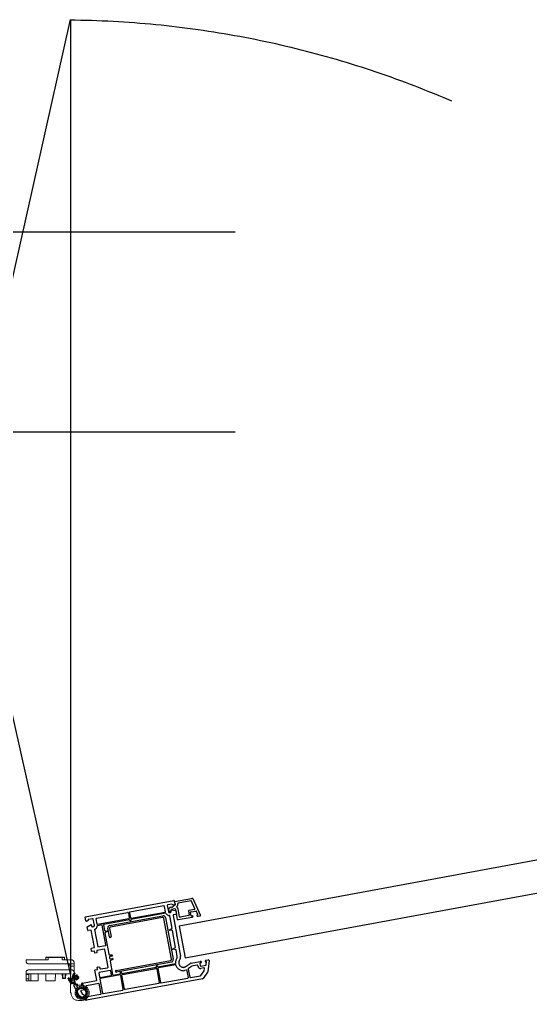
# Model space of a CAD drawing. Header units: millimetres. Extents: x 7294529 to 7346664, y 234399 to 276449.
# Drawn here: x 7326476 to 7326910, y 250632 to 251465 of the extents above; entities that cross this region are included whole.
import ezdxf
from ezdxf.xclip import XClip

# ---------------------------------------------------------------- set-up
doc = ezdxf.new("R2010")
doc.units = ezdxf.units.MM
doc.header["$LTSCALE"] = 100
doc.header["$XCLIPFRAME"] = 2
doc.linetypes.add('U-59C-EX$0$CEN', pattern=[62, 60, -1, 0, -1])
doc.linetypes.add('U-59C-EX$0$DASHDOTX2', pattern=[2, 1, -0.5, 0, -0.5])
for name, color, linetype in [('BP', 7, 'Continuous'), ('U-59C-EX$0$C-DOOR', 1, 'Continuous'), ('U-59C-EX$0$CEN', 1, 'U-59C-EX$0$CEN'), ('U-59C-EX$0$DOR', 4, 'Continuous')]:
    doc.layers.add(name, color=color, linetype=linetype)
doc.layers.add('U-59C-EX$0$MC', color=152, linetype='Continuous', plot=False)

# ---------------------------------------------------------------- blocks, each defined once
blk = doc.blocks.new('U-59C-EX$0$S')
at = {"color": 8, "linetype": 'Continuous', "lineweight": 15}
for points in [[(4572.41, 3710.63, 1), (4559.41, 3710.63)], [(4565.91, 3701.79, 0.435502), (4572.41, 3707.63)], [(4540.91, 3704.43, 0.439227), (4537.91, 3701.79)], [(4544.41, 3701.29, 0.085164), (4543.41, 3701.11)], [(4549.41, 3704.43, 0.439227), (4546.41, 3701.79)], [(4557.41, 3704.43, 0.446334), (4559.41, 3706.13)], [(4565.61, 3701.29, 0.414214), (4565.91, 3701.59)], [(4535.91, 3696.23, 0.414214), (4535.61, 3695.93)], [(4553.91, 3696.82, 0.409111), (4553.62, 3697.12)], [(4553.62, 3694.35, 0.409111), (4553.91, 3694.65)], [(4535.61, 3680.63, 0.414214), (4535.91, 3680.33)], [(4541.25, 3665.17, 0.116434), (4541.41, 3665.84)], [(4546.41, 3665.84, 0.116434), (4546.57, 3665.17)], [(4539.48, 3663.49, 0.284079), (4540.83, 3664.32)], [(4547, 3664.32, 0.284079), (4548.34, 3663.49)]]:
    blk.add_lwpolyline(points, format="xyb", dxfattribs=at)
for points in [[(4559.41, 3706.13), (4559.41, 3710.63)], [(4572.41, 3710.63), (4572.41, 3707.63)], [(4537.91, 3694.23), (4537.91, 3701.79)], [(4540.91, 3704.43), (4541.41, 3704.43)], [(4541.41, 3704.43), (4541.41, 3665.84)], [(4543.41, 3704.43), (4541.41, 3704.43)], [(4541.41, 3698.29), (4541.41, 3698.35), (4541.41, 3698.41), (4541.42, 3698.47), (4541.42, 3698.54), (4541.43, 3698.6), (4541.44, 3698.66), (4541.44, 3698.72), (4541.45, 3698.78), (4541.46, 3698.85), (4541.48, 3698.91), (4541.49, 3698.97), (4541.51, 3699.03), (4541.52, 3699.09), (4541.54, 3699.15), (4541.56, 3699.22), (4541.58, 3699.28), (4541.6, 3699.34), (4541.63, 3699.4), (4541.65, 3699.46), (4541.68, 3699.52), (4541.7, 3699.58), (4541.73, 3699.64), (4541.76, 3699.7), (4541.8, 3699.75), (4541.83, 3699.81), (4541.86, 3699.87), (4541.9, 3699.93), (4541.94, 3699.98), (4541.98, 3700.04), (4542.02, 3700.1), (4542.06, 3700.15), (4542.11, 3700.21), (4542.15, 3700.26), (4542.2, 3700.31), (4542.25, 3700.37), (4542.3, 3700.42), (4542.35, 3700.47), (4542.41, 3700.52), (4542.46, 3700.57), (4542.52, 3700.62), (4542.58, 3700.66), (4542.64, 3700.71), (4542.7, 3700.75), (4542.77, 3700.8), (4542.84, 3700.84), (4542.9, 3700.88), (4542.97, 3700.91), (4543.04, 3700.95), (4543.12, 3700.98), (4543.19, 3701.02), (4543.26, 3701.05), (4543.34, 3701.08), (4543.41, 3701.11)], [(4541.81, 3704.43), (4543.31, 3704.43)], [(4558.47, 3704.43), (4543.31, 3704.43)], [(4543.41, 3701.11), (4543.41, 3704.43)], [(4543.41, 3704.43), (4549.41, 3704.43)], [(4546.41, 3701.29), (4544.41, 3701.29)], [(4546.41, 3665.84), (4546.41, 3701.79)], [(4549.41, 3704.43), (4557.41, 3704.43)], [(4549.91, 3701.29), (4549.91, 3663.49)], [(4565.61, 3701.29), (4549.91, 3701.29)], [(4565.91, 3701.79), (4565.91, 3701.59)], [(4535.61, 3695.93), (4535.61, 3694.23)], [(4535.61, 3694.23), (4535.91, 3694.23)], [(4535.61, 3694.23), (4535.61, 3682.33)], [(4537.91, 3696.23), (4535.91, 3696.23)], [(4535.91, 3694.23), (4535.91, 3696.23)], [(4535.91, 3694.23), (4537.91, 3694.23)], [(4535.91, 3682.33), (4535.91, 3694.23)], [(4553.62, 3697.12), (4549.91, 3697.19)], [(4549.91, 3696.69), (4553.64, 3696.62)], [(4553.64, 3694.85), (4549.91, 3694.79)], [(4549.91, 3694.29), (4553.62, 3694.35)], [(4553.64, 3696.62), (4553.64, 3694.85)], [(4553.64, 3696.62), (4553.91, 3696.62)], [(4553.64, 3694.85), (4553.91, 3694.85)], [(4553.91, 3696.62), (4553.91, 3696.82)], [(4553.91, 3694.85), (4553.91, 3696.62)], [(4553.91, 3694.65), (4553.91, 3694.85)], [(4535.61, 3682.33), (4535.91, 3682.33)], [(4535.61, 3682.33), (4535.61, 3680.63)], [(4537.91, 3682.33), (4535.91, 3682.33)], [(4535.91, 3680.33), (4535.91, 3682.33)], [(4537.91, 3663.49), (4537.91, 3682.33)], [(4549.91, 3688.36), (4555.91, 3688.26)], [(4555.91, 3680.32), (4555.91, 3688.26)], [(4535.91, 3680.33), (4537.91, 3680.33)], [(4555.91, 3680.32), (4549.91, 3680.21)], [(4549.91, 3673.86), (4555.91, 3673.76)], [(4555.91, 3667.44), (4555.91, 3673.76)], [(4555.91, 3667.44), (4555.56, 3667.45), (4555.21, 3667.45), (4554.85, 3667.46), (4554.5, 3667.46), (4554.15, 3667.47), (4553.79, 3667.47), (4553.44, 3667.47), (4553.09, 3667.48), (4552.74, 3667.48), (4552.38, 3667.49), (4552.03, 3667.49), (4551.68, 3667.5), (4551.32, 3667.5), (4550.97, 3667.5), (4550.62, 3667.51), (4550.26, 3667.51), (4549.91, 3667.52)], [(4550.37, 3663.49), (4550.37, 3665.95)], [(4554.09, 3665.89), (4550.37, 3665.95)], [(4554.09, 3665.89), (4554.09, 3663.49)], [(4555.91, 3665.86), (4555.91, 3665.86), (4555.91, 3665.86), (4555.91, 3665.86), (4555.91, 3665.87), (4555.91, 3665.87), (4555.91, 3665.88), (4555.91, 3665.89), (4555.91, 3665.9), (4555.91, 3665.91), (4555.91, 3665.92), (4555.91, 3665.94), (4555.91, 3665.95), (4555.91, 3665.97), (4555.91, 3665.99), (4555.91, 3666.01), (4555.91, 3666.03), (4555.91, 3666.05), (4555.91, 3666.07), (4555.91, 3666.1), (4555.91, 3666.12), (4555.91, 3666.15), (4555.91, 3666.17), (4555.91, 3666.2), (4555.91, 3666.23), (4555.91, 3666.26), (4555.91, 3666.29), (4555.91, 3666.32), (4555.91, 3666.35), (4555.91, 3666.39), (4555.91, 3666.42), (4555.91, 3666.45), (4555.91, 3666.49), (4555.91, 3666.52), (4555.91, 3666.56), (4555.91, 3666.59), (4555.91, 3666.63), (4555.91, 3666.66), (4555.91, 3666.7), (4555.91, 3666.74), (4555.91, 3666.78), (4555.91, 3666.81), (4555.91, 3666.85), (4555.91, 3666.89), (4555.91, 3666.92), (4555.91, 3666.96), (4555.91, 3667), (4555.91, 3667.04), (4555.91, 3667.07), (4555.91, 3667.11), (4555.91, 3667.14), (4555.91, 3667.18), (4555.91, 3667.22), (4555.91, 3667.25), (4555.91, 3667.28), (4555.91, 3667.32), (4555.91, 3667.35), (4555.91, 3667.38), (4555.91, 3667.41), (4555.91, 3667.44)], [(4555.91, 3663.49), (4555.91, 3665.86)], [(4537.91, 3663.49), (4539.48, 3663.49)], [(4541.25, 3665.17), (4540.83, 3664.32)], [(4547, 3664.32), (4546.57, 3665.17)], [(4548.34, 3663.49), (4549.91, 3663.49)], [(4549.91, 3663.49), (4550.37, 3663.49)], [(4554.09, 3663.49), (4550.37, 3663.49)], [(4554.09, 3663.49), (4555.91, 3663.49)]]:
    blk.add_lwpolyline(points, dxfattribs=at)
at = {"color": 8, "linetype": 'Continuous', "lineweight": 15, "flags": 128}
for points in [[(4550.37, 3665.95), (4550.28, 3665.95), (4550.19, 3665.95), (4550.11, 3665.96), (4550.04, 3665.96), (4549.99, 3665.96), (4549.95, 3665.96), (4549.92, 3665.96), (4549.91, 3665.96)], [(4555.91, 3665.86), (4555.88, 3665.86), (4555.78, 3665.86), (4555.61, 3665.86), (4555.39, 3665.86), (4555.11, 3665.87), (4554.8, 3665.87), (4554.45, 3665.88), (4554.09, 3665.89)]]:
    blk.add_lwpolyline(points, dxfattribs=at)
at = {"color": 8, "linetype": 'Continuous', "lineweight": 15}
for radius in [5.5, 4.5, 4.25, 3.75]:
    blk.add_circle((4565.91, 3710.63), radius, dxfattribs=at)
at = {"color": 8, "linetype": 'Continuous', "lineweight": 15, "extrusion": (0, 0, -1)}
for centre, major_axis, start_param, end_param in [((4553.61, 3696.62), (-0.005, -0.5), 3.141959, 4.711234), ((4553.61, 3694.85), (0.005, -0.5), 4.713544, 6.282819)]:
    blk.add_ellipse(centre, major_axis=major_axis, ratio=0.052283, start_param=start_param, end_param=end_param, dxfattribs=at)
blk = doc.blocks.new('U-59C-EX$0$A$Cc7b664ce')
at = {"layer": 'U-59C-EX$0$DOR'}
h = blk.add_hatch(dxfattribs=at)
h.set_pattern_fill('ANSI37', color=8, scale=4, angle=-180, style=0)
h.set_pattern_definition([(225, (359.40845, 782.4576), (0.3535534, -0.3535534), []), (315, (359.40845, 782.4576), (0.3535534, 0.3535534), [])])
edge = h.paths.add_edge_path(flags=16)
edge.add_arc((192.4, 41.51), 10, 173.04918, 197.7955, ccw=False)
edge.add_arc((189.98, 38.64), 8.54, 151.48723, 179.93659)
edge.add_arc((181.85, 38.38), 0.5, 146.14322, 211.30228)
edge.add_line((181.42, 38.12), (181.57, 37.87))
edge.add_arc((182, 38.13), 0.5, 211.30228, 277.69605)
edge.add_line((182.07, 37.63), (182.47, 37.81))
edge.add_arc((182.4, 38.3), 0.5, 277.69605, 377.7955)
edge = h.paths.add_edge_path()
edge.add_arc((191, 39.91), 10, 140.34908, 165.84409)
edge.add_arc((168.1, 47.01), 14, 328.05322, 340.58207, ccw=False)
edge.add_arc((179.81, 39.71), 0.2, 211.30228, 328.05322, ccw=False)
edge.add_line((179.64, 39.6), (179.02, 40.62))
edge.add_arc((179.45, 40.88), 0.5, 154.26779, 211.30228, ccw=False)
edge.add_arc((178.55, 41.31), 0.5, 334.26779, 450)
edge.add_arc((178.55, 41.01), 0.8, 90, 211.30228)
edge.add_line((177.86, 40.6), (180.18, 36.79))
edge.add_arc((180.61, 37.05), 0.5, 211.30228, 277.69605)
edge.add_line((180.67, 36.55), (183.57, 36.95))
edge.add_arc((183.5, 37.44), 0.5, 277.69605, 365.71059)
edge.add_line((184, 37.49), (183.77, 39.75))
edge.add_arc((184.07, 39.78), 0.3, 103.13558, 185.71059, ccw=False)
edge.add_line((184, 40.07), (185.26, 40.55))
edge.add_arc((185.31, 40.41), 0.15, -36.95241, 110.95579, ccw=False)
edge.add_line((185.43, 40.32), (185.25, 40.07))
edge.add_arc((185.5, 39.91), 0.3, 147.3501, 318.39512)
edge.add_line((185.72, 39.71), (187.1, 41.26))
edge.add_line((187.1, 41.26), (187.1, 42.76))
edge.add_line((187.1, 42.76), (185.72, 44.31))
edge.add_arc((185.5, 44.11), 0.3, 41.60488, 212.6499)
edge.add_line((185.25, 43.95), (185.43, 43.7))
edge.add_arc((185.31, 43.61), 0.15, -110.81111, 36.95241, ccw=False)
edge.add_line((185.26, 43.47), (183.98, 43.96))
edge.add_arc((184.05, 44.25), 0.3, 180, 256.86442, ccw=False)
edge.add_line((183.75, 44.25), (183.75, 44.92))
edge.add_arc((184.35, 44.92), 0.6, 138.59038, 180, ccw=False)
edge.add_arc((183.45, 45.71), 0.6, 318.59038, 464.42466)
edge = h.paths.add_edge_path(flags=16)
edge.add_arc((184.25, 42.01), 0.5, 180, 270)
edge.add_line((184.25, 41.51), (185.95, 41.51))
edge.add_arc((185.95, 42.01), 0.5, 270, 360)
edge.add_arc((185.95, 42.01), 0.5, 0, 90)
edge.add_line((185.95, 42.51), (184.25, 42.51))
edge.add_arc((184.25, 42.01), 0.5, 90, 180)
at = {"layer": 'U-59C-EX$0$C-DOOR'}
blk.add_lwpolyline([(180, 855.5), (180, 44.99), (0, 847.31), (0, 52.69)], close=True, dxfattribs=at)
at = {"layer": 'U-59C-EX$0$C-DOOR', "linetype": 'U-59C-EX$0$DASHDOTX2', "ltscale": 4}
blk.add_arc((170.96, 15.77), 839.27, 11.9938, 89.41669, dxfattribs=at)
at = {"layer": 'U-59C-EX$0$DOR'}
for p, q in [((893.39, 199.9), (272.44, 85.57)), ((277.4, 58.62), (898.35, 172.95)), ((268.45, 106.49), (282.87, 109.15)), ((192.56, 93.54), (267.88, 107.4)), ((259.28, 102.77), (230.58, 97.49)), ((260.71, 97.77), (259.86, 102.37)), ((262.28, 103.02), (263.22, 97.9)), ((266.31, 104.27), (262.68, 103.6)), ((265.99, 101.67), (265.1, 101.5)), ((268.67, 100.33), (265.92, 99.82)), ((267.25, 103.32), (266.5, 104.2)), ((268.31, 103.42), (267.44, 103.26)), ((268.11, 107.24), (268.71, 104)), ((268.8, 103.51), (268.28, 103.41)), ((268.29, 106.26), (268.35, 105.97)), ((269.2, 104.09), (268.35, 105.97)), ((269.49, 99.77), (268.67, 100.33)), ((272.67, 93.54), (271.46, 100.13)), ((282.41, 107.03), (271.57, 105.03)), ((285.7, 100.35), (282.97, 106.71)), ((290.65, 94.73), (284.55, 108.2)), ((193, 90.06), (192.4, 93.3)), ((198.77, 91.83), (195.14, 91.16)), ((202.69, 87.09), (201.85, 91.69)), ((202.25, 92.27), (228.62, 97.12)), ((229.59, 91.84), (202.93, 86.93)), ((229.2, 96.72), (229.99, 92.42)), ((230.18, 96.9), (230.98, 92.6)), ((260.88, 96.58), (231.44, 91.16)), ((231.56, 92.2), (260.55, 97.54)), ((263.5, 99.17), (263.56, 98.84)), ((264.39, 97.1), (264.88, 97.19)), ((266.37, 83.74), (264.41, 94.42)), ((265.5, 99.34), (269.3, 98.9)), ((265.68, 98.36), (265.5, 99.34)), ((265.52, 99.24), (265.53, 99.2)), ((267.22, 94.57), (270.3, 77.87)), ((269.86, 95.57), (267.62, 95.15)), ((269.48, 98.74), (270.02, 95.8)), ((271.06, 91.21), (269.49, 99.77)), ((283.35, 92.97), (271.65, 90.81)), ((280.53, 94.48), (273.25, 93.14)), ((280.35, 98.21), (280.93, 95.06)), ((285.34, 99.64), (280.75, 98.79)), ((282.61, 94.25), (282.1, 97.01)), ((282.5, 97.59), (286.61, 98.35)), ((283.92, 94.29), (282.84, 94.09)), ((288.32, 95.34), (287.17, 98.03)), ((288.17, 95.07), (287.46, 94.94)), ((288.46, 93.91), (290.24, 94.24)), ((194.45, 89.82), (193.58, 89.66)), ((194.7, 81.93), (194.15, 84.87)), ((194.26, 85.09), (197.65, 86.85)), ((194.99, 91.03), (194.6, 89.95)), ((197.65, 86.85), (197.84, 85.86)), ((199, 85.06), (199.49, 85.15)), ((200.29, 86.32), (199.35, 91.43)), ((206.85, 86.63), (202.91, 85.91)), ((210.18, 69.63), (207.08, 86.47)), ((208.06, 86.65), (208.93, 81.94)), ((230.07, 90.91), (208.22, 86.89)), ((230.41, 90.16), (230.3, 90.75)), ((231.23, 90.11), (230.64, 90)), ((231.28, 90.93), (231.39, 90.34)), ((263.8, 82.2), (266.37, 83.74)), ((272.44, 85.57), (277.4, 58.62)), ((197.49, 82.24), (194.93, 81.77)), ((200.4, 67.53), (197.72, 82.08)), ((200.47, 82.6), (203.15, 68.03)), ((208.93, 81.94), (211.57, 81.4)), ((211.57, 81.4), (209.29, 79.96)), ((209.29, 79.96), (212.66, 61.7)), ((266.74, 81.77), (263.8, 82.2)), ((269.38, 67.44), (266.74, 81.77)), ((270.3, 77.87), (269.86, 77.49)), ((269.86, 77.49), (270.4, 77.3)), ((270.4, 77.3), (273.58, 60.03)), ((197.68, 66.82), (200.24, 67.29)), ((203.38, 67.87), (209.78, 69.05)), ((266.8, 65.9), (269.38, 67.44)), ((197.95, 64.23), (197.52, 66.59)), ((200.06, 64.41), (198.19, 64.07)), ((200.58, 62.68), (200.29, 64.25)), ((202.39, 62.81), (200.81, 62.52)), ((202.31, 64.32), (202.55, 63.04)), ((208.61, 65.99), (202.71, 64.9)), ((211.91, 50.83), (209.19, 65.59)), ((213.11, 61.29), (215.15, 61.13)), ((213.12, 59.19), (213.3, 58.21)), ((215.29, 60.1), (213.52, 59.77)), ((215.33, 60.97), (215.45, 60.33)), ((269.74, 65.47), (266.8, 65.9)), ((270.76, 59.9), (269.74, 65.47)), ((203.11, 48.91), (202.82, 50.48)), ((202.98, 50.72), (204.56, 51.01)), ((204.79, 50.85), (205.03, 49.57)), ((205.61, 49.17), (211.51, 50.25)), ((213.76, 55.7), (215.83, 44.44)), ((213.88, 57.81), (215.65, 58.13)), ((215.89, 57.12), (214.04, 56.24)), ((215.88, 57.97), (216, 57.34)), ((223.64, 45.37), (252.88, 50.75)), ((253.04, 50.98), (252.92, 51.67)), ((253.08, 51.91), (253.67, 52.01)), ((253.9, 51.85), (254.03, 51.17)), ((254.26, 51.01), (269.33, 53.78)), ((269.51, 52.8), (254.74, 50.08)), ((277.53, 51.07), (281.74, 53.95)), ((282.89, 51.35), (280.35, 49.61)), ((282.58, 54.19), (290.23, 55.59)), ((287.79, 52.3), (283.09, 51.43)), ((288.5, 51.21), (288.37, 51.9)), ((290.05, 53.83), (290.37, 52.06)), ((291.24, 54.56), (290.45, 54.41)), ((293.38, 50.07), (290.83, 49.6)), ((290.96, 51.66), (294.97, 52.4)), ((295.41, 55.33), (294.78, 55.21)), ((295.35, 56.54), (297.21, 56.88)), ((295.37, 52.83), (295.64, 55.11)), ((297.8, 56.35), (296.66, 46.73)), ((202.28, 39.61), (200.73, 48.06)), ((200.89, 48.3), (202.95, 48.68)), ((204.04, 45.52), (204.62, 42.37)), ((213.69, 47.81), (204.44, 46.1)), ((205.2, 41.97), (214.45, 43.68)), ((222.15, 44.08), (205.39, 40.99)), ((214.85, 44.26), (214.27, 47.41)), ((216.42, 44.04), (222.26, 45.11)), ((222.42, 45.35), (222.31, 45.94)), ((222.47, 46.17), (223.06, 46.28)), ((224.9, 31.87), (222.73, 43.68)), ((223.3, 46.12), (223.41, 45.53)), ((225.89, 32.05), (223.71, 43.86)), ((224.11, 44.44), (252.77, 49.71)), ((253.35, 49.31), (255.52, 37.51)), ((254.33, 49.49), (256.51, 37.69)), ((278.6, 48.08), (276.88, 47.76)), ((280.22, 42.06), (279.18, 47.68)), ((280.14, 49.11), (281.4, 42.28)), ((281.98, 41.87), (290.58, 43.46)), ((290.9, 43.66), (293.67, 47.6)), ((296.57, 46.5), (292.77, 41.1)), ((293.76, 47.82), (293.97, 49.52)), ((187.27, 26.59), (182.78, 35.17)), ((183.14, 35.88), (185.01, 36.22)), ((185.24, 34.78), (186.31, 32.75)), ((186.02, 35.19), (185.39, 35.07)), ((190.34, 35.98), (189.56, 35.84)), ((190.13, 37.16), (202.12, 39.37)), ((191.25, 33.81), (190.93, 35.58)), ((193.18, 34.37), (193.31, 33.68)), ((204.21, 36.91), (193.58, 34.95)), ((292.13, 40.69), (193.66, 22.56)), ((206.03, 28.09), (204.44, 36.75)), ((204.98, 40.41), (207.16, 28.61)), ((255.12, 36.93), (226.47, 31.65)), ((257.09, 37.29), (279.82, 41.48)), ((186.84, 32.49), (190.85, 33.23)), ((192.92, 22.72), (187.44, 26.41)), ((188.79, 30.16), (189.6, 28.64)), ((191.7, 31.35), (189.15, 30.88)), ((189.76, 28.46), (193.75, 25.77)), ((194.12, 25.7), (205.87, 27.86)), ((207.74, 28.21), (224.5, 31.29))]:
    blk.add_line(p, q, dxfattribs=at)
at = {"layer": 'U-59C-EX$0$DOR', "color": 1}
for p, q in [((213.3, 86.08), (258.54, 94.41)), ((258.32, 92.84), (214.07, 84.69)), ((265.83, 57.62), (259.49, 92.04)), ((260.87, 92.8), (267.39, 57.4)), ((213.06, 76.37), (211.7, 83.75)), ((213.27, 83.53), (214.53, 76.65)), ((214.13, 76.06), (213.64, 75.97)), ((218.8, 47.94), (265.02, 56.45)), ((265.79, 55.07), (219.07, 46.47)), ((218.49, 46.87), (218.4, 47.36))]:
    blk.add_line(p, q, dxfattribs=at)
at = {"layer": 'U-59C-EX$0$DOR', "ltscale": 3}
for p, q in [((184.4, 36.91), (183.59, 36.91)), ((183.9, 37.41), (183.9, 36.46))]:
    blk.add_line(p, q, dxfattribs=at)
at = {"layer": 'U-59C-EX$0$DOR'}
blk.add_lwpolyline([(180, 855.5), (180, 44.5)], dxfattribs=at)
for centre, radius, start, end in [((283.15, 107.67), 1.5, 20.43231, 100.43231), ((259.37, 102.28), 0.5, 10.43231, 100.43231), ((262.77, 103.11), 0.5, 100.43231, 190.43231), ((265.46, 99.54), 2, 100.43231, 190.43231), ((265.41, 104.81), 3.2, 280.43231, 334.00874), ((266.35, 104.07), 0.2, 40.43231, 100.43231), ((267.4, 103.45), 0.2, 220.43231, 280.43231), ((267.92, 107.21), 0.2, 10.43231, 100.43231), ((268.49, 106.3), 0.2, 100.43231, 190.43231), ((268.22, 103.91), 0.5, 280.43231, 10.43231), ((268.71, 104), 0.5, 280.43231, 10.43231), ((268.71, 104), 2.5, 305.74169, 10.43231), ((268.8, 99.64), 2.7, 10.43231, 59.50523), ((271.66, 104.54), 0.5, 100.43231, 190.43231), ((282.5, 106.54), 0.5, 20.43231, 100.43231), ((285.25, 100.13), 0.5, 280.43231, 20.43231), ((192.6, 93.34), 0.2, 100.43231, 190.43231), ((198.86, 91.34), 0.5, 10.43231, 100.43231), ((202.34, 91.78), 0.5, 100.43231, 190.43231), ((228.71, 96.63), 0.5, 10.43231, 100.43231), ((229.5, 92.33), 0.5, 280.43231, 10.43231), ((230.67, 97), 0.5, 100.43231, 190.43231), ((231.47, 92.69), 0.5, 190.43231, 280.43231), ((260.51, 97.73), 0.2, 280.43231, 10.43231), ((260.92, 96.38), 0.2, 27.35446, 100.43231), ((264.21, 98.09), 3.5, 207.35446, 270.05554), ((264.21, 98.09), 1, 190.43231, 280.43231), ((264.55, 98.96), 1, 187.07441, 13.79021), ((264.21, 94.39), 0.2, 10.43231, 90.05554), ((264.7, 98.18), 1, 280.43231, 10.43231), ((266.01, 99.33), 0.5, 100.43231, 190.43231), ((267.71, 94.66), 0.5, 100.43231, 190.43231), ((269.28, 98.7), 0.2, 10.43231, 83.43231), ((269.82, 95.76), 0.2, 280.43231, 10.43231), ((273.16, 93.63), 0.5, 190.43231, 280.43231), ((280.84, 98.3), 0.5, 100.43231, 190.43231), ((280.44, 94.97), 0.5, 280.43231, 10.43231), ((282.59, 97.1), 0.5, 100.43231, 190.43231), ((282.8, 94.29), 0.2, 190.43231, 280.43231), ((283.17, 93.95), 1, 280.43231, 10.43231), ((283.96, 94.1), 0.2, 10.43231, 100.43231), ((286.7, 97.85), 0.5, 20.43231, 100.43231), ((287.5, 94.75), 0.2, 100.43231, 190.43231), ((288.28, 94.89), 1, 190.43231, 280.43231), ((288.13, 95.27), 0.2, 280.43231, 20.43231), ((290.15, 94.73), 0.5, 280.43231, 20.43231), ((193.49, 90.15), 0.5, 190.43231, 280.43231), ((194.35, 84.91), 0.2, 117.43231, 190.43231), ((194.41, 90.01), 0.2, 280.43231, 340.43231), ((195.18, 90.97), 0.2, 100.43231, 160.43231), ((198.82, 86.05), 1, 190.43231, 280.43231), ((199.31, 86.14), 1, 280.43231, 10.43231), ((199.97, 85.24), 2.5, 284.85947, 329.05463), ((198.02, 86.41), 4.77, 329.05463, 351.90798), ((202.89, 87.12), 0.2, 190.43231, 280.43231), ((202.95, 85.71), 0.2, 100.43231, 171.90798), ((206.88, 86.44), 0.2, 10.43231, 100.43231), ((208.26, 86.69), 0.2, 100.43231, 190.43231), ((230.1, 90.71), 0.2, 10.43231, 100.43231), ((230.61, 90.19), 0.2, 190.43231, 280.43231), ((231.2, 90.3), 0.2, 280.43231, 10.43231), ((231.48, 90.96), 0.2, 100.43231, 190.43231), ((271.56, 91.3), 0.5, 190.43231, 280.43231), ((194.89, 81.97), 0.2, 190.43231, 280.43231), ((197.52, 82.04), 0.2, 10.43231, 100.43231), ((200.67, 82.63), 0.2, 104.85947, 190.43231), ((197.72, 66.63), 0.2, 100.43231, 190.43231), ((200.2, 67.49), 0.2, 280.43231, 10.43231), ((203.35, 68.07), 0.2, 190.43231, 280.43231), ((209.69, 69.54), 0.5, 280.43231, 10.43231), ((198.15, 64.27), 0.2, 190.43231, 280.43231), ((200.09, 64.22), 0.2, 10.43231, 100.43231), ((200.78, 62.71), 0.2, 190.43231, 280.43231), ((202.8, 64.41), 0.5, 100.43231, 190.43231), ((202.35, 63), 0.2, 280.43231, 10.43231), ((208.7, 65.5), 0.5, 10.43231, 100.43231), ((213.15, 61.79), 0.5, 190.43231, 265.43231), ((213.61, 59.28), 0.5, 100.43231, 190.43231), ((215.14, 60.93), 0.2, 10.43231, 85.43231), ((215.25, 60.3), 0.2, 280.43231, 10.43231), ((268.6, 59.5), 2.2, 326.36258, 10.43231), ((268.61, 59.51), 5, 326.27742, 5.93231), ((203.02, 50.52), 0.2, 100.43231, 190.43231), ((204.59, 50.81), 0.2, 10.43231, 100.43231), ((211.42, 50.74), 0.5, 280.43231, 10.43231), ((213.79, 58.3), 0.5, 190.43231, 280.43231), ((214.25, 55.79), 0.5, 115.43231, 190.43231), ((215.69, 57.94), 0.2, 10.43231, 100.43231), ((215.8, 57.3), 0.2, 295.43231, 10.43231), ((252.85, 50.95), 0.2, 280.43231, 10.43231), ((253.11, 51.71), 0.2, 100.43231, 190.43231), ((253.7, 51.82), 0.2, 10.43231, 100.43231), ((254.22, 51.2), 0.2, 190.43231, 280.43231), ((254.83, 49.58), 0.5, 100.43231, 190.43231), ((276.09, 54.52), 6.8, 146.36258, 186.21558), ((276.09, 54.52), 6.8, 194.64904, 276.65216), ((276.09, 54.52), 4, 146.27742, 255.30312), ((275.84, 53.55), 3, 255.30312, 304.42087), ((283.48, 49.27), 5, 100.43231, 110.43231), ((283.18, 50.94), 0.5, 100.43231, 124.42087), ((287.88, 51.81), 0.5, 10.43231, 100.43231), ((290.46, 51.57), 2, 190.43231, 280.43231), ((290.54, 53.92), 0.5, 100.43231, 190.43231), ((290.41, 54.61), 1, 10.43231, 100.43231), ((290.86, 52.15), 0.5, 190.43231, 280.43231), ((291.2, 54.76), 0.2, 280.43231, 10.43231), ((293.48, 49.58), 0.5, 353.23346, 100.43231), ((295.53, 55.55), 1, 100.43231, 190.43231), ((294.74, 55.41), 0.2, 190.43231, 280.43231), ((294.87, 52.89), 0.5, 280.43231, 353.23346), ((295.44, 55.13), 0.2, 353.23346, 100.43231), ((297.3, 56.39), 0.5, 355.43231, 100.43231), ((200.92, 48.1), 0.2, 100.43231, 190.43231), ((202.92, 48.87), 0.2, 280.43231, 10.43231), ((204.53, 45.61), 0.5, 100.43231, 190.43231), ((205.11, 42.47), 0.5, 190.43231, 280.43231), ((205.52, 49.66), 0.5, 190.43231, 280.43231), ((213.78, 47.31), 0.5, 10.43231, 100.43231), ((214.36, 44.17), 0.5, 280.43231, 10.43231), ((216.33, 44.53), 0.5, 190.43231, 280.43231), ((222.24, 43.58), 0.5, 10.43231, 100.43231), ((222.23, 45.31), 0.2, 280.43231, 10.43231), ((222.51, 45.97), 0.2, 100.43231, 190.43231), ((223.1, 46.08), 0.2, 10.43231, 100.43231), ((223.6, 45.56), 0.2, 190.43231, 280.43231), ((224.21, 43.95), 0.5, 100.43231, 190.43231), ((252.86, 49.22), 0.5, 10.43231, 100.43231), ((278.69, 47.59), 0.5, 10.43231, 100.43231), ((279.73, 41.97), 0.5, 280.43231, 10.43231), ((280.63, 49.2), 0.5, 124.42087, 190.43231), ((281.89, 42.37), 0.5, 190.43231, 280.43231), ((290.49, 43.95), 0.5, 280.43231, 324.84174), ((293.26, 47.88), 0.5, 324.84174, 352.91035), ((296.17, 46.79), 0.5, 324.84174, 353.23346), ((183.23, 35.39), 0.5, 100.43231, 205.43231), ((185.19, 35.24), 1, 10.43231, 100.43231), ((185.42, 34.87), 0.2, 100.43231, 207.63116), ((185.98, 35.38), 0.2, 280.43231, 10.43231), ((190.31, 36.18), 1, 100.43231, 190.43231), ((189.52, 36.04), 0.2, 190.43231, 280.43231), ((190.43, 35.49), 0.5, 10.43231, 100.43231), ((190.76, 33.72), 0.5, 280.43231, 10.43231), ((191.34, 33.32), 2, 280.43231, 10.43231), ((193.67, 34.46), 0.5, 100.43231, 190.43231), ((202.09, 39.57), 0.2, 280.43231, 10.43231), ((204.24, 36.71), 0.2, 10.43231, 100.43231), ((205.48, 40.5), 0.5, 100.43231, 190.43231), ((255.03, 37.42), 0.5, 280.43231, 10.43231), ((257, 37.78), 0.5, 190.43231, 280.43231), ((291.95, 41.68), 1, 280.43231, 324.84174), ((186.75, 32.98), 0.5, 207.63116, 280.43231), ((187.72, 26.83), 0.5, 207.63116, 236.02287), ((189.24, 30.39), 0.5, 100.43231, 207.63116), ((190.04, 28.88), 0.5, 207.95427, 236.02287), ((194.03, 26.19), 0.5, 236.02287, 280.43231), ((205.83, 28.06), 0.2, 280.43231, 10.43231), ((207.65, 28.7), 0.5, 190.43231, 280.43231), ((224.41, 31.78), 0.5, 280.43231, 10.43231), ((226.38, 32.15), 0.5, 190.43231, 280.43231), ((193.48, 23.55), 1, 236.02287, 280.43231)]:
    blk.add_arc(centre, radius, start, end, dxfattribs=at)
at = {"layer": 'U-59C-EX$0$DOR', "color": 1}
for centre, radius, start, end in [((258.5, 91.86), 1, 10.43231, 100.43231), ((258.91, 92.44), 2, 10.43231, 100.43231), ((213.67, 84.11), 2, 100.43231, 190.43231), ((214.25, 83.71), 1, 100.43231, 190.43231), ((213.55, 76.46), 0.5, 190.43231, 280.43231), ((214.04, 76.55), 0.5, 280.43231, 10.43231), ((264.84, 57.44), 1, 280.43231, 10.43231), ((265.42, 57.04), 2, 280.43231, 10.43231), ((218.89, 47.45), 0.5, 100.43231, 190.43231), ((218.98, 46.96), 0.5, 190.43231, 280.43231)]:
    blk.add_arc(centre, radius, start, end, dxfattribs=at)
at = {"layer": 'U-59C-EX$0$DOR', "rotation": 270}
blk.add_blockref('U-59C-EX$0$S', (-3521.23, 4594.9), dxfattribs=at)
blk = doc.blocks.new('U-59C-EX')
at = {"layer": 'U-59C-EX$0$CEN'}
blk.add_line((5995, 275), (9935, 275), dxfattribs=at)
at = {"layer": 'U-59C-EX$0$MC'}
blk.add_line((5995, 105), (9935, 105), dxfattribs=at)
at = {"layer": 'U-59C-EX$0$DOR', "xscale": -1.000000000000001}
blk.add_blockref('U-59C-EX$0$A$Cc7b664ce', (6315, -400), dxfattribs=at)

msp = doc.modelspace()

# ---------------------------------------------------------------- block references
at = {"layer": 'BP'}
ref = msp.add_blockref('U-59C-EX', (7332654.36, 251009.38), dxfattribs=dict(at, xscale=-1))
XClip(ref).set_block_clipping_path([(12590, 2135.0000000001), (4674.9999999981, 2134.9999999984), (4074.9999999981, 1534.9999999988), (-145, 1535.0000000005), (-145, -7185.0000000001), (12590, -7184.9999999997)])

doc.saveas('drawing.dxf')
